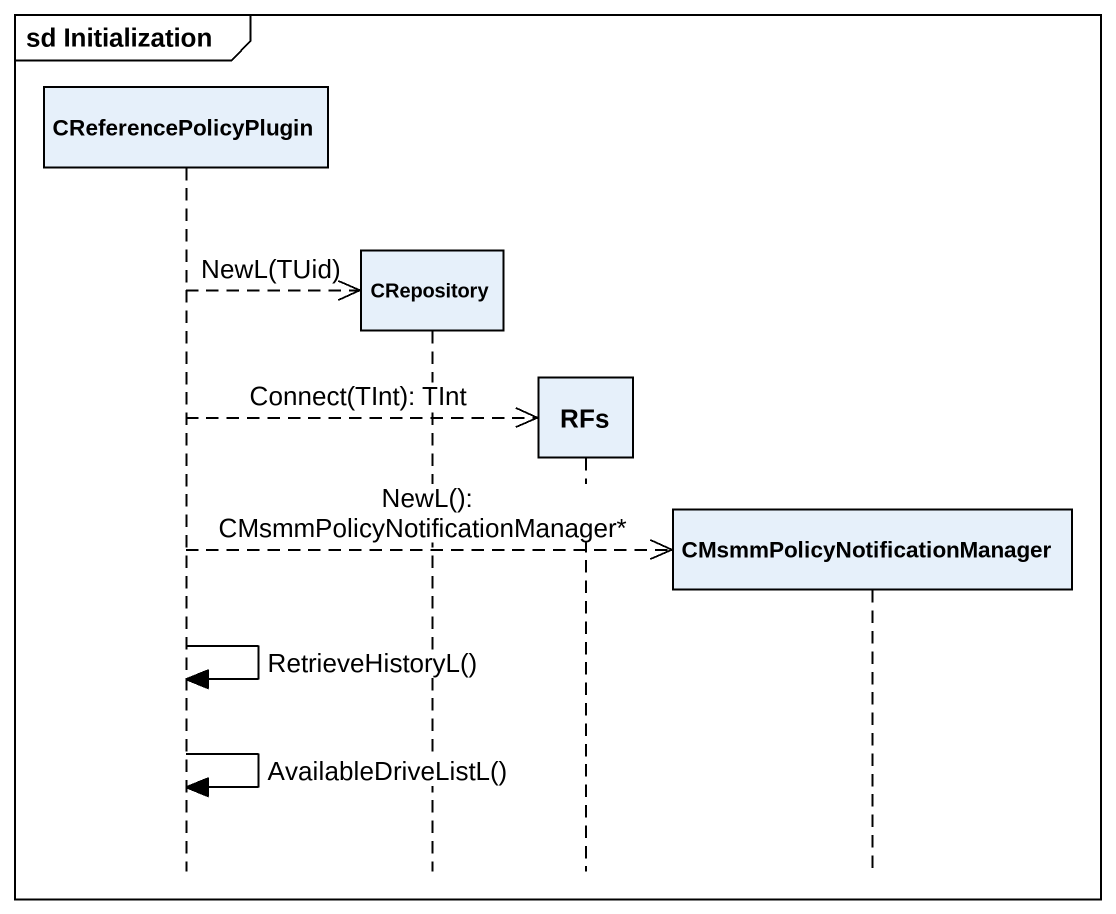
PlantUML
@startuml
mainframe sd Initialization
hide footbox
participant CReferencePolicyPlugin
participant CRepository
participant RFs
participant "CMsmmPolicyNotificationManager" as CMsmmPolicyNotificationManag

CReferencePolicyPlugin -->> CRepository ** : NewL(TUid)
CReferencePolicyPlugin -->> RFs ** : Connect(TInt): TInt
CReferencePolicyPlugin -->> CMsmmPolicyNotificationManag ** : NewL(): CMsmmPolicyNotificationManager*
CReferencePolicyPlugin -> CReferencePolicyPlugin : RetrieveHistoryL()
CReferencePolicyPlugin -> CReferencePolicyPlugin : AvailableDriveListL()
@enduml
